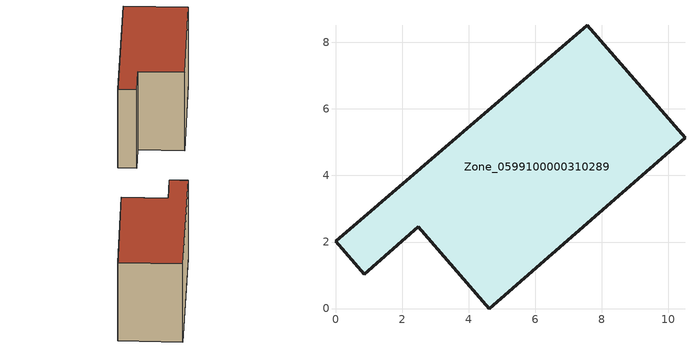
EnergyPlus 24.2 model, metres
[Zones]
Zone_0599100000310289
 floor ground (C_G): 2.49,2.46 0.87,1.03 0,2.02 7.56,8.51 10.51,5.14 4.63,0 z0
 wall outside (C_F): 7.56,8.51 0,2.02 0.87,1.03 2.49,2.46 4.63,0 10.51,5.14 7.56,8.51 z0:6.63
 roof outside (C_R): 4.63,0 10.51,5.14 7.56,8.51 0,2.02 0.87,1.03 2.49,2.46 z6.63
[BUILDING]
Pand.0599100000310289: North Axis=0; Terrain=City; Loads Convergence Tolerance Value=0.04; Temperature Convergence Tolerance Value=0.4; Solar Distribution=FullExterior; Maximum Number of Warmup Days=25; Minimum Number of Warmup Days=1
[Site:Location]
Rotterdam.The.Hague.AP_ZH_NLD Design_Conditions: Latitude=51.96; Longitude=4.45; Time Zone=1; Elevation=-4.5
[SITE:GROUNDTEMPERATURE:BUILDINGSURFACE]
18, 18, 18, 18, 18, 18, 18, 18, 18, 18, 18, 18
[MATERIAL] Thermal Absorptance=0.9; Solar Absorptance=0.7; Visible Absorptance=0.7
Name | Roughness | Thickness | Conductivity | Density | Specific Heat
G.TI.1946 | MediumSmooth | 0.15 | 1 | 540 | 1210
F.TI.1946 | Rough | 0.3 | 0.857143 | 1920 | 840
R.TI.1946 | MediumRough | 0.2 | 0.1 | 1500 | 1000
[CONSTRUCTION]
C_G: G.TI.1946
C_F: F.TI.1946
C_R: R.TI.1946
[ZONE]
Zone_0599100000310289: Type=1; Multiplier=1; Ceiling Height=Autocalculate; Volume=Autocalculate; Floor Area=autocalculate; Part of Total Floor Area=Yes
[ZONEINFILTRATION:DESIGNFLOWRATE]
Infil_Zone_0599100000310289: Zone or ZoneList or Space or SpaceList=Zone_0599100000310289; Schedule=AlwaysOn; Design Flow Rate Calculation Method=Flow/Area; Flow Rate per Floor Area=0.003; Constant Term Coefficient=1; Temperature Term Coefficient=0; Velocity Term Coefficient=0; Velocity Squared Term Coefficient=0
[HVACTEMPLATE:ZONE:IDEALLOADSAIRSYSTEM]
Zone_0599100000310289: Maximum Heating Supply Air Temperature=50; Minimum Cooling Supply Air Temperature=13; Maximum Heating Supply Air Humidity Ratio=0.0156; Minimum Cooling Supply Air Humidity Ratio=0.0077; Heating Limit=NoLimit; Cooling Limit=NoLimit; Dehumidification Control Type=ConstantSensibleHeatRatio; Cooling Sensible Heat Ratio=0.7; Dehumidification Setpoint=60; Humidification Control Type=None; Humidification Setpoint=30; Outdoor Air Method=None; Outdoor Air Flow Rate per Person=0.00944; Outdoor Air Flow Rate per Zone Floor Area=0; Outdoor Air Flow Rate per Zone=0; Demand Controlled Ventilation Type=None; Outdoor Air Economizer Type=NoEconomizer; Heat Recovery Type=None; Sensible Heat Recovery Effectiveness=0.7; Latent Heat Recovery Effectiveness=0.65
[ZONECONTROL:THERMOSTAT]
ThermostatControl_Zone_0599100000310289: Zone or ZoneList=Zone_0599100000310289; Control Type Schedule=DualSetpointControlType; Control 1=Thermostat_Zone_0599100000310289; Temperature Difference Between Cutout And Setpoint=0
[THERMOSTATSETPOINT:DUALSETPOINT]
Thermostat_Zone_0599100000310289: Heating Setpoint Temperature Schedule=HeatingSetpoint_Zone_0599100000310289; Cooling Setpoint Temperature Schedule=CoolingSetpoint_Zone_0599100000310289
[SCHEDULE:COMPACT]
HeatingSetpoint_Zone_0599100000310289: Through: 12/31, For: AllDays, Until: 24:00, 21
CoolingSetpoint_Zone_0599100000310289: Through: 12/31, For: AllDays, Until: 24:00, 24
DualSetpointControlType: Through: 12/31, For: AllDays, Until: 24:00, 4
AlwaysOn: Through: 12/31, For: AllDays, Until: 24:00, 1
